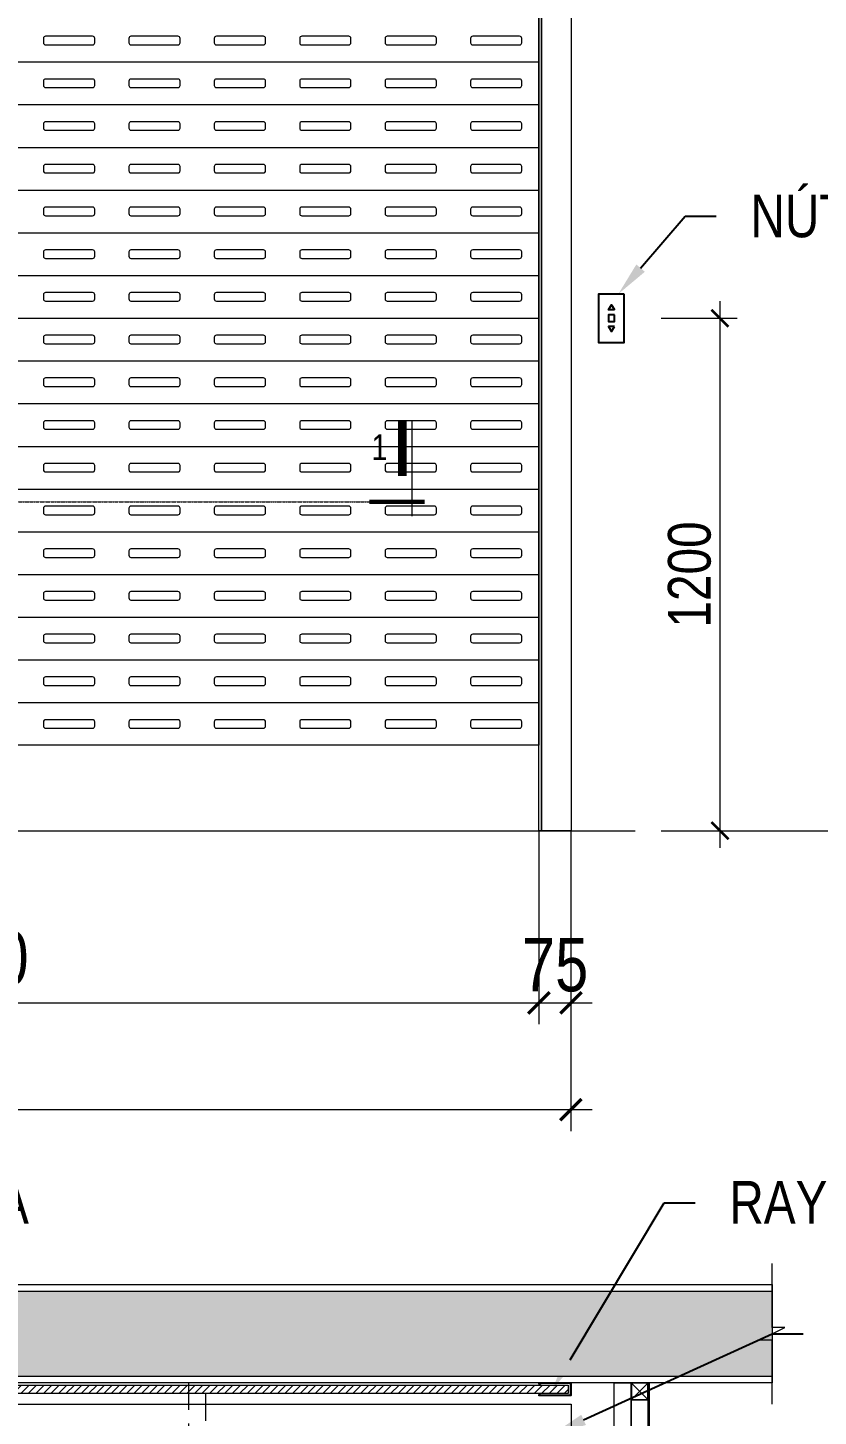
# Model space of a CAD drawing. Header units: millimetres. Extents: x -547695 to 905972, y -1055718 to 167349.
# Drawn here: x -524811 to -522961, y -1030223 to -1026972 of the extents above; entities that cross this region are included whole.
import ezdxf
from ezdxf import colors
from ezdxf.entities.mleader import LeaderData, LeaderLine
from ezdxf.enums import TextEntityAlignment as Align
from ezdxf.math import Vec2, Vec3

# ---------------------------------------------------------------- set-up
doc = ezdxf.new("R2010")
doc.units = ezdxf.units.MM
for name, pattern in [('CENTER', [50.8, 31.75, -6.35, 6.35, -6.35]), ('CENTER2', [1.125, 0.75, -0.125, 0.125, -0.125]), ('HIDDEN', [9.525, 6.35, -3.175]), ('PHANTOM', [2.5, 1.25, -0.25, 0.25, -0.25, 0.25, -0.25])]:
    doc.linetypes.add(name, pattern=pattern)
doc.layers.get('DEFPOINTS').update_dxf_attribs({"color": 1, "lineweight": 25})
for name, color, linetype, lineweight in [('A-DIMS', 8, 'Continuous', 9), ('A-DOOR', 142, 'Continuous', 9), ('A-GRID', 250, 'CENTER', 15), ('A-HIDD', 45, 'HIDDEN', 9), ('A-LIFT', 3, 'Continuous', 9), ('A-LITE', 9, 'Continuous', 9), ('A-PATT', 252, 'Continuous', 9), ('A-SYMBOLS', 10, 'Continuous', 13), ('A-WALL', 12, 'Continuous', 13)]:
    doc.layers.add(name, color=color, linetype=linetype, lineweight=lineweight)
doc.layers.add('View-CellPin-Chi Tiet Cua$0$09 CVN -  TU DO', color=7, linetype='Continuous')
doc.styles.add('ARIAL', font='arial.ttf')
doc.styles.add('VTK_Arial', font='arial.ttf', dxfattribs={"width": 0.8})
doc.dimstyles.new('A-2.5-DIM40', dxfattribs={"dimscale": 40, "dimtxt": 2.5, "dimasz": 1, "dimexe": 1, "dimexo": 0, "dimgap": 0.5, "dimtad": 1, "dimdec": 0, "dimzin": 12, "dimdsep": 46, "dimtxsty": 'VTK_Arial', "dimblk": 'ARCHTICK', "dimcen": 0, "dimdle": 1, "dimclrd": 256, "dimclre": 256, "dimclrt": 7, "dimadec": 1, "dimazin": 3, "dimtfac": 1, "dimtdec": 0, "dimtmove": 0, "dimatfit": 2, "dimfxl": 5, "dimfxlon": 1, "dimtfill": 1, "dimtolj": 1, "dimtzin": 0, "dimlwd": -1, "dimlwe": -1, "dimarcsym": 0})
doc.dimstyles.new('A-2.5-DIM50', dxfattribs={"dimscale": 50, "dimtxt": 2.5, "dimasz": 1, "dimexe": 1, "dimexo": 0, "dimgap": 0.5, "dimtad": 1, "dimdec": 0, "dimzin": 12, "dimdsep": 46, "dimtxsty": 'VTK_Arial', "dimblk": 'ARCHTICK', "dimcen": 0, "dimdle": 1, "dimclrd": 256, "dimclre": 256, "dimclrt": 7, "dimadec": 1, "dimazin": 3, "dimtfac": 1, "dimtdec": 0, "dimtmove": 0, "dimatfit": 2, "dimfxl": 20, "dimtolj": 1, "dimtzin": 0, "dimlwd": -1, "dimlwe": -1, "dimarcsym": 0})

# ---------------------------------------------------------------- blocks, each defined once
blk = doc.blocks.new('View-CellPin-Chi Tiet Cua$0$A$C10efadbd')
at = {"layer": 'View-CellPin-Chi Tiet Cua$0$09 CVN -  TU DO', "elevation": 0}
for points in [[(0, 113.2), (60, 113.2), (60, 0), (0, 0)], [(23.3, 75.9), (36.7, 75.9), (30, 87.6)], [(23.3, 64.6), (36.7, 64.6), (36.7, 48.6), (23.3, 48.6)], [(23.3, 37.3), (36.7, 37.3), (30, 25.6)]]:
    blk.add_lwpolyline(points, close=True, dxfattribs=at)
blk = doc.blocks.new('zw$3AB1')
at = {"ltscale": 5}
for points in [[(-76, 200), (-4076, 200), (-4076, 3500), (-76, 3500)], [(-4076, 0), (-76, 0), (-76, 200), (-4076, 200)]]:
    blk.add_lwpolyline(points, close=True, dxfattribs=at)
for points in [[(-76, 3500), (-70, 3500), (-70, 0), (-76, 0)], [(64, 1256.6), (124, 1256.6), (124, 1143.4), (64, 1143.4)]]:
    blk.add_lwpolyline(points, close=True)
at = {"layer": 'A-LITE', "ltscale": 5}
blk.add_lwpolyline([(-70, 3500), (0, 3500), (0, 0), (-70, 0)], close=True, dxfattribs=at)
at = {"layer": 'A-PATT'}
for points in [[(-1231, 1840), (-1121, 1840, 0.414214), (-1116, 1845), (-1116, 1855, 0.414214), (-1121, 1860), (-1231, 1860, 0.414214), (-1236, 1855), (-1236, 1845, 0.414214)], [(-1031, 1840), (-921, 1840, 0.414214), (-916, 1845), (-916, 1855, 0.414214), (-921, 1860), (-1031, 1860, 0.414214), (-1036, 1855), (-1036, 1845, 0.414214)], [(-831, 1840), (-721, 1840, 0.414214), (-716, 1845), (-716, 1855, 0.414214), (-721, 1860), (-831, 1860, 0.414214), (-836, 1855), (-836, 1845, 0.414214)], [(-631, 1840), (-521, 1840, 0.414214), (-516, 1845), (-516, 1855, 0.414214), (-521, 1860), (-631, 1860, 0.414214), (-636, 1855), (-636, 1845, 0.414214)], [(-431, 1840), (-321, 1840, 0.414214), (-316, 1845), (-316, 1855, 0.414214), (-321, 1860), (-431, 1860, 0.414214), (-436, 1855), (-436, 1845, 0.414214)], [(-231, 1840), (-121, 1840, 0.414214), (-116, 1845), (-116, 1855, 0.414214), (-121, 1860), (-231, 1860, 0.414214), (-236, 1855), (-236, 1845, 0.414214)], [(-1231, 1740), (-1121, 1740, 0.414214), (-1116, 1745), (-1116, 1755, 0.414214), (-1121, 1760), (-1231, 1760, 0.414214), (-1236, 1755), (-1236, 1745, 0.414214)], [(-1031, 1740), (-921, 1740, 0.414214), (-916, 1745), (-916, 1755, 0.414214), (-921, 1760), (-1031, 1760, 0.414214), (-1036, 1755), (-1036, 1745, 0.414214)], [(-831, 1740), (-721, 1740, 0.414214), (-716, 1745), (-716, 1755, 0.414214), (-721, 1760), (-831, 1760, 0.414214), (-836, 1755), (-836, 1745, 0.414214)], [(-631, 1740), (-521, 1740, 0.414214), (-516, 1745), (-516, 1755, 0.414214), (-521, 1760), (-631, 1760, 0.414214), (-636, 1755), (-636, 1745, 0.414214)], [(-431, 1740), (-321, 1740, 0.414214), (-316, 1745), (-316, 1755, 0.414214), (-321, 1760), (-431, 1760, 0.414214), (-436, 1755), (-436, 1745, 0.414214)], [(-231, 1740), (-121, 1740, 0.414214), (-116, 1745), (-116, 1755, 0.414214), (-121, 1760), (-231, 1760, 0.414214), (-236, 1755), (-236, 1745, 0.414214)], [(-1231, 1640), (-1121, 1640, 0.414214), (-1116, 1645), (-1116, 1655, 0.414214), (-1121, 1660), (-1231, 1660, 0.414214), (-1236, 1655), (-1236, 1645, 0.414214)], [(-1031, 1640), (-921, 1640, 0.414214), (-916, 1645), (-916, 1655, 0.414214), (-921, 1660), (-1031, 1660, 0.414214), (-1036, 1655), (-1036, 1645, 0.414214)], [(-831, 1640), (-721, 1640, 0.414214), (-716, 1645), (-716, 1655, 0.414214), (-721, 1660), (-831, 1660, 0.414214), (-836, 1655), (-836, 1645, 0.414214)], [(-631, 1640), (-521, 1640, 0.414214), (-516, 1645), (-516, 1655, 0.414214), (-521, 1660), (-631, 1660, 0.414214), (-636, 1655), (-636, 1645, 0.414214)], [(-431, 1640), (-321, 1640, 0.414214), (-316, 1645), (-316, 1655, 0.414214), (-321, 1660), (-431, 1660, 0.414214), (-436, 1655), (-436, 1645, 0.414214)], [(-231, 1640), (-121, 1640, 0.414214), (-116, 1645), (-116, 1655, 0.414214), (-121, 1660), (-231, 1660, 0.414214), (-236, 1655), (-236, 1645, 0.414214)], [(-1231, 1540), (-1121, 1540, 0.414214), (-1116, 1545), (-1116, 1555, 0.414214), (-1121, 1560), (-1231, 1560, 0.414214), (-1236, 1555), (-1236, 1545, 0.414214)], [(-1031, 1540), (-921, 1540, 0.414214), (-916, 1545), (-916, 1555, 0.414214), (-921, 1560), (-1031, 1560, 0.414214), (-1036, 1555), (-1036, 1545, 0.414214)], [(-831, 1540), (-721, 1540, 0.414214), (-716, 1545), (-716, 1555, 0.414214), (-721, 1560), (-831, 1560, 0.414214), (-836, 1555), (-836, 1545, 0.414214)], [(-631, 1540), (-521, 1540, 0.414214), (-516, 1545), (-516, 1555, 0.414214), (-521, 1560), (-631, 1560, 0.414214), (-636, 1555), (-636, 1545, 0.414214)], [(-431, 1540), (-321, 1540, 0.414214), (-316, 1545), (-316, 1555, 0.414214), (-321, 1560), (-431, 1560, 0.414214), (-436, 1555), (-436, 1545, 0.414214)], [(-231, 1540), (-121, 1540, 0.414214), (-116, 1545), (-116, 1555, 0.414214), (-121, 1560), (-231, 1560, 0.414214), (-236, 1555), (-236, 1545, 0.414214)], [(-1231, 1440), (-1121, 1440, 0.414214), (-1116, 1445), (-1116, 1455, 0.414214), (-1121, 1460), (-1231, 1460, 0.414214), (-1236, 1455), (-1236, 1445, 0.414214)], [(-1031, 1440), (-921, 1440, 0.414214), (-916, 1445), (-916, 1455, 0.414214), (-921, 1460), (-1031, 1460, 0.414214), (-1036, 1455), (-1036, 1445, 0.414214)], [(-831, 1440), (-721, 1440, 0.414214), (-716, 1445), (-716, 1455, 0.414214), (-721, 1460), (-831, 1460, 0.414214), (-836, 1455), (-836, 1445, 0.414214)], [(-631, 1440), (-521, 1440, 0.414214), (-516, 1445), (-516, 1455, 0.414214), (-521, 1460), (-631, 1460, 0.414214), (-636, 1455), (-636, 1445, 0.414214)], [(-431, 1440), (-321, 1440, 0.414214), (-316, 1445), (-316, 1455, 0.414214), (-321, 1460), (-431, 1460, 0.414214), (-436, 1455), (-436, 1445, 0.414214)], [(-231, 1440), (-121, 1440, 0.414214), (-116, 1445), (-116, 1455, 0.414214), (-121, 1460), (-231, 1460, 0.414214), (-236, 1455), (-236, 1445, 0.414214)], [(-1231, 1340), (-1121, 1340, 0.414214), (-1116, 1345), (-1116, 1355, 0.414214), (-1121, 1360), (-1231, 1360, 0.414214), (-1236, 1355), (-1236, 1345, 0.414214)], [(-1031, 1340), (-921, 1340, 0.414214), (-916, 1345), (-916, 1355, 0.414214), (-921, 1360), (-1031, 1360, 0.414214), (-1036, 1355), (-1036, 1345, 0.414214)], [(-831, 1340), (-721, 1340, 0.414214), (-716, 1345), (-716, 1355, 0.414214), (-721, 1360), (-831, 1360, 0.414214), (-836, 1355), (-836, 1345, 0.414214)], [(-631, 1340), (-521, 1340, 0.414214), (-516, 1345), (-516, 1355, 0.414214), (-521, 1360), (-631, 1360, 0.414214), (-636, 1355), (-636, 1345, 0.414214)], [(-431, 1340), (-321, 1340, 0.414214), (-316, 1345), (-316, 1355, 0.414214), (-321, 1360), (-431, 1360, 0.414214), (-436, 1355), (-436, 1345, 0.414214)], [(-231, 1340), (-121, 1340, 0.414214), (-116, 1345), (-116, 1355, 0.414214), (-121, 1360), (-231, 1360, 0.414214), (-236, 1355), (-236, 1345, 0.414214)], [(-1231, 1240), (-1121, 1240, 0.414214), (-1116, 1245), (-1116, 1255, 0.414214), (-1121, 1260), (-1231, 1260, 0.414214), (-1236, 1255), (-1236, 1245, 0.414214)], [(-1031, 1240), (-921, 1240, 0.414214), (-916, 1245), (-916, 1255, 0.414214), (-921, 1260), (-1031, 1260, 0.414214), (-1036, 1255), (-1036, 1245, 0.414214)], [(-831, 1240), (-721, 1240, 0.414214), (-716, 1245), (-716, 1255, 0.414214), (-721, 1260), (-831, 1260, 0.414214), (-836, 1255), (-836, 1245, 0.414214)], [(-631, 1240), (-521, 1240, 0.414214), (-516, 1245), (-516, 1255, 0.414214), (-521, 1260), (-631, 1260, 0.414214), (-636, 1255), (-636, 1245, 0.414214)], [(-431, 1240), (-321, 1240, 0.414214), (-316, 1245), (-316, 1255, 0.414214), (-321, 1260), (-431, 1260, 0.414214), (-436, 1255), (-436, 1245, 0.414214)], [(-231, 1240), (-121, 1240, 0.414214), (-116, 1245), (-116, 1255, 0.414214), (-121, 1260), (-231, 1260, 0.414214), (-236, 1255), (-236, 1245, 0.414214)], [(-1231, 1140), (-1121, 1140, 0.414214), (-1116, 1145), (-1116, 1155, 0.414214), (-1121, 1160), (-1231, 1160, 0.414214), (-1236, 1155), (-1236, 1145, 0.414214)], [(-1031, 1140), (-921, 1140, 0.414214), (-916, 1145), (-916, 1155, 0.414214), (-921, 1160), (-1031, 1160, 0.414214), (-1036, 1155), (-1036, 1145, 0.414214)], [(-831, 1140), (-721, 1140, 0.414214), (-716, 1145), (-716, 1155, 0.414214), (-721, 1160), (-831, 1160, 0.414214), (-836, 1155), (-836, 1145, 0.414214)], [(-631, 1140), (-521, 1140, 0.414214), (-516, 1145), (-516, 1155, 0.414214), (-521, 1160), (-631, 1160, 0.414214), (-636, 1155), (-636, 1145, 0.414214)], [(-431, 1140), (-321, 1140, 0.414214), (-316, 1145), (-316, 1155, 0.414214), (-321, 1160), (-431, 1160, 0.414214), (-436, 1155), (-436, 1145, 0.414214)], [(-231, 1140), (-121, 1140, 0.414214), (-116, 1145), (-116, 1155, 0.414214), (-121, 1160), (-231, 1160, 0.414214), (-236, 1155), (-236, 1145, 0.414214)], [(-1231, 1040), (-1121, 1040, 0.414214), (-1116, 1045), (-1116, 1055, 0.414214), (-1121, 1060), (-1231, 1060, 0.414214), (-1236, 1055), (-1236, 1045, 0.414214)], [(-1031, 1040), (-921, 1040, 0.414214), (-916, 1045), (-916, 1055, 0.414214), (-921, 1060), (-1031, 1060, 0.414214), (-1036, 1055), (-1036, 1045, 0.414214)], [(-831, 1040), (-721, 1040, 0.414214), (-716, 1045), (-716, 1055, 0.414214), (-721, 1060), (-831, 1060, 0.414214), (-836, 1055), (-836, 1045, 0.414214)], [(-631, 1040), (-521, 1040, 0.414214), (-516, 1045), (-516, 1055, 0.414214), (-521, 1060), (-631, 1060, 0.414214), (-636, 1055), (-636, 1045, 0.414214)], [(-431, 1040), (-321, 1040, 0.414214), (-316, 1045), (-316, 1055, 0.414214), (-321, 1060), (-431, 1060, 0.414214), (-436, 1055), (-436, 1045, 0.414214)], [(-231, 1040), (-121, 1040, 0.414214), (-116, 1045), (-116, 1055, 0.414214), (-121, 1060), (-231, 1060, 0.414214), (-236, 1055), (-236, 1045, 0.414214)], [(-1231, 940), (-1121, 940, 0.414214), (-1116, 945), (-1116, 955, 0.414214), (-1121, 960), (-1231, 960, 0.414214), (-1236, 955), (-1236, 945, 0.414214)], [(-1031, 940), (-921, 940, 0.414214), (-916, 945), (-916, 955, 0.414214), (-921, 960), (-1031, 960, 0.414214), (-1036, 955), (-1036, 945, 0.414214)], [(-831, 940), (-721, 940, 0.414214), (-716, 945), (-716, 955, 0.414214), (-721, 960), (-831, 960, 0.414214), (-836, 955), (-836, 945, 0.414214)], [(-631, 940), (-521, 940, 0.414214), (-516, 945), (-516, 955, 0.414214), (-521, 960), (-631, 960, 0.414214), (-636, 955), (-636, 945, 0.414214)], [(-431, 940), (-321, 940, 0.414214), (-316, 945), (-316, 955, 0.414214), (-321, 960), (-431, 960, 0.414214), (-436, 955), (-436, 945, 0.414214)], [(-231, 940), (-121, 940, 0.414214), (-116, 945), (-116, 955, 0.414214), (-121, 960), (-231, 960, 0.414214), (-236, 955), (-236, 945, 0.414214)], [(-1231, 840), (-1121, 840, 0.414214), (-1116, 845), (-1116, 855, 0.414214), (-1121, 860), (-1231, 860, 0.414214), (-1236, 855), (-1236, 845, 0.414214)], [(-1031, 840), (-921, 840, 0.414214), (-916, 845), (-916, 855, 0.414214), (-921, 860), (-1031, 860, 0.414214), (-1036, 855), (-1036, 845, 0.414214)], [(-831, 840), (-721, 840, 0.414214), (-716, 845), (-716, 855, 0.414214), (-721, 860), (-831, 860, 0.414214), (-836, 855), (-836, 845, 0.414214)], [(-631, 840), (-521, 840, 0.414214), (-516, 845), (-516, 855, 0.414214), (-521, 860), (-631, 860, 0.414214), (-636, 855), (-636, 845, 0.414214)], [(-431, 840), (-321, 840, 0.414214), (-316, 845), (-316, 855, 0.414214), (-321, 860), (-431, 860, 0.414214), (-436, 855), (-436, 845, 0.414214)], [(-231, 840), (-121, 840, 0.414214), (-116, 845), (-116, 855, 0.414214), (-121, 860), (-231, 860, 0.414214), (-236, 855), (-236, 845, 0.414214)], [(-1231, 740), (-1121, 740, 0.414214), (-1116, 745), (-1116, 755, 0.414214), (-1121, 760), (-1231, 760, 0.414214), (-1236, 755), (-1236, 745, 0.414214)], [(-1031, 740), (-921, 740, 0.414214), (-916, 745), (-916, 755, 0.414214), (-921, 760), (-1031, 760, 0.414214), (-1036, 755), (-1036, 745, 0.414214)], [(-831, 740), (-721, 740, 0.414214), (-716, 745), (-716, 755, 0.414214), (-721, 760), (-831, 760, 0.414214), (-836, 755), (-836, 745, 0.414214)], [(-631, 740), (-521, 740, 0.414214), (-516, 745), (-516, 755, 0.414214), (-521, 760), (-631, 760, 0.414214), (-636, 755), (-636, 745, 0.414214)], [(-431, 740), (-321, 740, 0.414214), (-316, 745), (-316, 755, 0.414214), (-321, 760), (-431, 760, 0.414214), (-436, 755), (-436, 745, 0.414214)], [(-231, 740), (-121, 740, 0.414214), (-116, 745), (-116, 755, 0.414214), (-121, 760), (-231, 760, 0.414214), (-236, 755), (-236, 745, 0.414214)], [(-1231, 640), (-1121, 640, 0.414214), (-1116, 645), (-1116, 655, 0.414214), (-1121, 660), (-1231, 660, 0.414214), (-1236, 655), (-1236, 645, 0.414214)], [(-1031, 640), (-921, 640, 0.414214), (-916, 645), (-916, 655, 0.414214), (-921, 660), (-1031, 660, 0.414214), (-1036, 655), (-1036, 645, 0.414214)], [(-831, 640), (-721, 640, 0.414214), (-716, 645), (-716, 655, 0.414214), (-721, 660), (-831, 660, 0.414214), (-836, 655), (-836, 645, 0.414214)], [(-631, 640), (-521, 640, 0.414214), (-516, 645), (-516, 655, 0.414214), (-521, 660), (-631, 660, 0.414214), (-636, 655), (-636, 645, 0.414214)], [(-431, 640), (-321, 640, 0.414214), (-316, 645), (-316, 655, 0.414214), (-321, 660), (-431, 660, 0.414214), (-436, 655), (-436, 645, 0.414214)], [(-231, 640), (-121, 640, 0.414214), (-116, 645), (-116, 655, 0.414214), (-121, 660), (-231, 660, 0.414214), (-236, 655), (-236, 645, 0.414214)], [(-1231, 540), (-1121, 540, 0.414214), (-1116, 545), (-1116, 555, 0.414214), (-1121, 560), (-1231, 560, 0.414214), (-1236, 555), (-1236, 545, 0.414214)], [(-1031, 540), (-921, 540, 0.414214), (-916, 545), (-916, 555, 0.414214), (-921, 560), (-1031, 560, 0.414214), (-1036, 555), (-1036, 545, 0.414214)], [(-831, 540), (-721, 540, 0.414214), (-716, 545), (-716, 555, 0.414214), (-721, 560), (-831, 560, 0.414214), (-836, 555), (-836, 545, 0.414214)], [(-631, 540), (-521, 540, 0.414214), (-516, 545), (-516, 555, 0.414214), (-521, 560), (-631, 560, 0.414214), (-636, 555), (-636, 545, 0.414214)], [(-431, 540), (-321, 540, 0.414214), (-316, 545), (-316, 555, 0.414214), (-321, 560), (-431, 560, 0.414214), (-436, 555), (-436, 545, 0.414214)], [(-231, 540), (-121, 540, 0.414214), (-116, 545), (-116, 555, 0.414214), (-121, 560), (-231, 560, 0.414214), (-236, 555), (-236, 545, 0.414214)], [(-1231, 440), (-1121, 440, 0.414214), (-1116, 445), (-1116, 455, 0.414214), (-1121, 460), (-1231, 460, 0.414214), (-1236, 455), (-1236, 445, 0.414214)], [(-1031, 440), (-921, 440, 0.414214), (-916, 445), (-916, 455, 0.414214), (-921, 460), (-1031, 460, 0.414214), (-1036, 455), (-1036, 445, 0.414214)], [(-831, 440), (-721, 440, 0.414214), (-716, 445), (-716, 455, 0.414214), (-721, 460), (-831, 460, 0.414214), (-836, 455), (-836, 445, 0.414214)], [(-631, 440), (-521, 440, 0.414214), (-516, 445), (-516, 455, 0.414214), (-521, 460), (-631, 460, 0.414214), (-636, 455), (-636, 445, 0.414214)], [(-431, 440), (-321, 440, 0.414214), (-316, 445), (-316, 455, 0.414214), (-321, 460), (-431, 460, 0.414214), (-436, 455), (-436, 445, 0.414214)], [(-231, 440), (-121, 440, 0.414214), (-116, 445), (-116, 455, 0.414214), (-121, 460), (-231, 460, 0.414214), (-236, 455), (-236, 445, 0.414214)], [(-1231, 340), (-1121, 340, 0.414214), (-1116, 345), (-1116, 355, 0.414214), (-1121, 360), (-1231, 360, 0.414214), (-1236, 355), (-1236, 345, 0.414214)], [(-1031, 340), (-921, 340, 0.414214), (-916, 345), (-916, 355, 0.414214), (-921, 360), (-1031, 360, 0.414214), (-1036, 355), (-1036, 345, 0.414214)], [(-831, 340), (-721, 340, 0.414214), (-716, 345), (-716, 355, 0.414214), (-721, 360), (-831, 360, 0.414214), (-836, 355), (-836, 345, 0.414214)], [(-631, 340), (-521, 340, 0.414214), (-516, 345), (-516, 355, 0.414214), (-521, 360), (-631, 360, 0.414214), (-636, 355), (-636, 345, 0.414214)], [(-431, 340), (-321, 340, 0.414214), (-316, 345), (-316, 355, 0.414214), (-321, 360), (-431, 360, 0.414214), (-436, 355), (-436, 345, 0.414214)], [(-231, 340), (-121, 340, 0.414214), (-116, 345), (-116, 355, 0.414214), (-121, 360), (-231, 360, 0.414214), (-236, 355), (-236, 345, 0.414214)], [(-1231, 240), (-1121, 240, 0.414214), (-1116, 245), (-1116, 255, 0.414214), (-1121, 260), (-1231, 260, 0.414214), (-1236, 255), (-1236, 245, 0.414214)], [(-1031, 240), (-921, 240, 0.414214), (-916, 245), (-916, 255, 0.414214), (-921, 260), (-1031, 260, 0.414214), (-1036, 255), (-1036, 245, 0.414214)], [(-831, 240), (-721, 240, 0.414214), (-716, 245), (-716, 255, 0.414214), (-721, 260), (-831, 260, 0.414214), (-836, 255), (-836, 245, 0.414214)], [(-631, 240), (-521, 240, 0.414214), (-516, 245), (-516, 255, 0.414214), (-521, 260), (-631, 260, 0.414214), (-636, 255), (-636, 245, 0.414214)], [(-431, 240), (-321, 240, 0.414214), (-316, 245), (-316, 255, 0.414214), (-321, 260), (-431, 260, 0.414214), (-436, 255), (-436, 245, 0.414214)], [(-231, 240), (-121, 240, 0.414214), (-116, 245), (-116, 255, 0.414214), (-121, 260), (-231, 260, 0.414214), (-236, 255), (-236, 245, 0.414214)]]:
    blk.add_lwpolyline(points, format="xyb", close=True, dxfattribs=at)
at = {"layer": 'A-PATT', "ltscale": 5}
for points in [[(-4076, 1800), (-76, 1800)], [(-4076, 1700), (-76, 1700)], [(-4076, 1600), (-76, 1600)], [(-4076, 1500), (-76, 1500)], [(-4076, 1400), (-76, 1400)], [(-4076, 1300), (-76, 1300)], [(-4076, 1200), (-76, 1200)], [(-4076, 1100), (-76, 1100)], [(-4076, 1000), (-76, 1000)], [(-4076, 900), (-76, 900)], [(-4076, 800), (-76, 800)], [(-4076, 700), (-76, 700)], [(-4076, 600), (-76, 600)], [(-4076, 500), (-76, 500)], [(-4076, 400), (-76, 400)], [(-4076, 300), (-76, 300)]]:
    blk.add_lwpolyline(points, dxfattribs=at)
at = {"layer": 'A-LITE', "ltscale": 5, "xscale": -1}
blk.add_blockref('View-CellPin-Chi Tiet Cua$0$A$C10efadbd', (124, 1143.4, 0), dxfattribs=at)
blk = doc.blocks.new('_ARCHTICK')
at = {"color": 0, "linetype": 'ByBlock', "const_width": 0.15}
blk.add_lwpolyline([(-0.5, -0.5), (0.5, 0.5)], dxfattribs=at)
blk = doc.blocks.new('*D597')
at = {"layer": 'A-DIMS', "transparency": 16777216}
for p, q in [((-523190.7, -1027612.4), (-523190.7, -1028892.4)), ((-523328.7, -1027652.4), (-523150.7, -1027652.4)), ((-523328.7, -1028852.4), (-523150.7, -1028852.4))]:
    blk.add_line(p, q, dxfattribs=at)
at = {"layer": 'DEFPOINTS', "color": 0, "transparency": 16777216}
for p in [(-523328.7, -1027652.4), (-523328.7, -1028852.4), (-523190.7, -1028852.4)]:
    blk.add_point(p, dxfattribs=at)
at = {"layer": 'A-DIMS', "transparency": 16777216, "xscale": 40, "yscale": 40, "zscale": 40}
for p, rotation in [((-523190.7, -1027652.4), 90), ((-523190.7, -1028852.4), 270)]:
    blk.add_blockref('_ARCHTICK', p, dxfattribs=dict(at, rotation=rotation))
at = {"layer": 'A-DIMS', "color": 7, "transparency": 16777216, "insert": (-523261.8, -1028252.4), "char_height": 100, "attachment_point": 5, "rotation": 90, "style": 'VTK_Arial', "bg_fill": 3, "box_fill_scale": 1.1, "bg_fill_color": 257, "bg_fill_transparency": 0}
blk.add_mtext('\\A1;1200', dxfattribs=at)
blk = doc.blocks.new('*U280')
blk.add_line((-19852, -166), (-19852, 945))
at = {"linetype": 'PHANTOM', "ltscale": 10}
blk.add_line((-397, 0), (-19352, 0), dxfattribs=at)
for points, const_width in [([(-19737, 945), (-19737, 302)], 100), ([(-19352, 0), (-19997, 0)], 50)]:
    blk.add_lwpolyline(points, dxfattribs=dict(const_width=const_width))
at = {"style": 'ARIAL', "width": 0.8, "flags": 8}
for tag, p in [('1', (-19469, 401)), ('2', (-419, 396))]:
    blk.add_attdef(tag, text='', height=300, dxfattribs=at).set_placement(p, align=Align.BOTTOM_CENTER)
blk = doc.blocks.new('*D602')
at = {"layer": 'A-DIMS', "ltscale": 5, "transparency": 16777216}
for p, q in [((-527614.7, -1028852.4), (-527614.7, -1029305.4)), ((-523614.7, -1028852.4), (-523614.7, -1029305.4)), ((-527664.7, -1029255.4), (-523564.7, -1029255.4))]:
    blk.add_line(p, q, dxfattribs=at)
at = {"layer": 'DEFPOINTS', "color": 0, "transparency": 16777216}
for p in [(-527614.7, -1028852.4), (-523614.7, -1028852.4), (-523614.7, -1029255.4)]:
    blk.add_point(p, dxfattribs=at)
at = {"layer": 'A-DIMS', "transparency": 16777216, "xscale": 50, "yscale": 50, "zscale": 50, "rotation": 180}
blk.add_blockref('_ARCHTICK', (-527614.7, -1029255.4), dxfattribs=at)
at = {"layer": 'A-DIMS', "transparency": 16777216, "xscale": 50, "yscale": 50, "zscale": 50}
blk.add_blockref('_ARCHTICK', (-523614.7, -1029255.4), dxfattribs=at)
at = {"layer": 'A-DIMS', "color": 7, "transparency": 16777216, "insert": (-525614.7, -1029151.1), "char_height": 125, "attachment_point": 5, "style": 'VTK_Arial'}
blk.add_mtext('\\A1;KT THÔNG THỦY = 4000', dxfattribs=at)
blk = doc.blocks.new('*D603')
at = {"layer": 'A-DIMS', "ltscale": 5, "transparency": 16777216}
for p, q in [((-523614.7, -1028852.4), (-523614.7, -1029305.4)), ((-523539.7, -1028852.4), (-523539.7, -1029305.4)), ((-523664.7, -1029255.4), (-523489.7, -1029255.4))]:
    blk.add_line(p, q, dxfattribs=at)
at = {"layer": 'DEFPOINTS', "color": 0, "transparency": 16777216}
for p in [(-523614.7, -1028852.4), (-523539.7, -1028852.4), (-523539.7, -1029255.4)]:
    blk.add_point(p, dxfattribs=at)
at = {"layer": 'A-DIMS', "transparency": 16777216, "xscale": 50, "yscale": 50, "zscale": 50, "rotation": 180}
blk.add_blockref('_ARCHTICK', (-523614.7, -1029255.4), dxfattribs=at)
at = {"layer": 'A-DIMS', "transparency": 16777216, "xscale": 50, "yscale": 50, "zscale": 50}
blk.add_blockref('_ARCHTICK', (-523539.7, -1029255.4), dxfattribs=at)
at = {"layer": 'A-DIMS', "color": 7, "transparency": 16777216, "insert": (-523576.7, -1029166.9), "char_height": 125, "attachment_point": 5, "style": 'VTK_Arial'}
blk.add_mtext('\\A1;75', dxfattribs=at)
blk = doc.blocks.new('*D604')
at = {"layer": 'A-DIMS', "ltscale": 5, "transparency": 16777216}
for p, q in [((-527689.7, -1028852.4), (-527689.7, -1029555.4)), ((-523539.7, -1028852.4), (-523539.7, -1029555.4)), ((-527739.7, -1029505.4), (-523489.7, -1029505.4))]:
    blk.add_line(p, q, dxfattribs=at)
at = {"layer": 'DEFPOINTS', "color": 0, "transparency": 16777216}
for p in [(-527689.7, -1028852.4), (-523539.7, -1028852.4), (-523539.7, -1029505.4)]:
    blk.add_point(p, dxfattribs=at)
at = {"layer": 'A-DIMS', "transparency": 16777216, "xscale": 50, "yscale": 50, "zscale": 50, "rotation": 180}
blk.add_blockref('_ARCHTICK', (-527689.7, -1029505.4), dxfattribs=at)
at = {"layer": 'A-DIMS', "transparency": 16777216, "xscale": 50, "yscale": 50, "zscale": 50}
blk.add_blockref('_ARCHTICK', (-523539.7, -1029505.4), dxfattribs=at)
at = {"layer": 'A-DIMS', "color": 7, "transparency": 16777216, "insert": (-525614.7, -1029401.1), "char_height": 125, "attachment_point": 5, "style": 'VTK_Arial'}
blk.add_mtext('\\A1;KT PHỦ BÌ = 4150', dxfattribs=at)
blk = doc.blocks.new('zw$A7C0')
at = {"layer": 'A-PATT'}
h = blk.add_hatch(dxfattribs=at)
h.set_pattern_fill('ANSI31', color=256, scale=100, angle=180, style=0)
h.set_pattern_definition([(225, (-5391.155, -307475.437), (8.83883476, -8.83883476), [])])
h.paths.add_polyline_path([(2568.9, 635), (-1568.9, 635), (-1568.9, 654.6), (2568.9, 654.6)])
at = {"ltscale": 5}
blk.add_lwpolyline([(2759, 660), (-1759, 660), (-1759, -43), (2759, -43)], close=True, dxfattribs=at)
blk.add_lwpolyline([(2568.9, 635), (-1568.9, 635), (-1568.9, 654.6), (2568.9, 654.6)], close=True)
blk.add_lwpolyline([(2573.9, 632.8), (2573.9, 657.1, 0.414214), (2572.8, 658.2), (2503.5, 658.2), (2503.5, 657.2), (2500, 657.2), (2500, 660), (2574.8, 660, -0.414214), (2576, 658.8), (2576, 631.1, -0.414214), (2574.8, 630), (2500, 630), (2500, 632.7), (2503.5, 632.7), (2503.5, 631.7), (2572.8, 631.7, 0.414335)], format="xyb", close=True)
at = {"layer": 'A-HIDD', "ltscale": 10}
blk.add_lwpolyline([(1680, 0), (1720, 0), (1720, 660), (1680, 660)], close=True, dxfattribs=at)
at = {"layer": 'A-LIFT'}
for points in [[(2756, 660), (2716, 660), (2716, 620), (2756, 620)], [(2717, 621), (2755, 621), (2755, 659), (2717, 659)]]:
    blk.add_lwpolyline(points, close=True, dxfattribs=at)
at = {"layer": 'A-LITE', "ltscale": 5}
for points in [[(2676, 660), (2716, 660), (2716, 60), (2676, 60)], [(-1576, 610.1), (2576, 610.1), (2576, 310.1), (-1576, 310.1)]]:
    blk.add_lwpolyline(points, close=True, dxfattribs=at)
at = {"layer": 'A-PATT', "ltscale": 0.1}
for p, q in [((2755, 659), (2717, 621)), ((2717, 659), (2755, 621))]:
    blk.add_line(p, q, dxfattribs=at)
at = {"layer": 'A-PATT', "ltscale": 5}
for points in [[(2756, 660), (-1756, 660), (-1756, -40), (2756, -40)], [(2716, 660), (-1716, 660), (-1716, 0), (2716, 0)]]:
    blk.add_lwpolyline(points, close=True, dxfattribs=at)

msp = doc.modelspace()

# ---------------------------------------------------------------- hatches: boundary and pattern name
at = {"layer": 'A-PATT'}
h = msp.add_hatch(dxfattribs=at)
h.set_pattern_fill('HONEY', color=256, scale=150, style=0)
h.set_pattern_definition([(0, (-529030.166, -1224868.28), (28.125, 16.2379763), [18.75, -37.5]), (120, (-529030.166, -1224868.28), (-28.125, 16.2379763), [18.75, -37.5]), (60, (-529030.166, -1224868.28), (1e-14, 32.4759526), [-37.5, 18.75])])
h.paths.add_polyline_path([(-528160.7, -1030130.1), (-528160.7, -1029930.1), (-523068.7, -1029930.1), (-523068.7, -1030130.1)])

# ---------------------------------------------------------------- linework, layer by layer
at = {"layer": 'A-LITE'}
msp.add_lwpolyline([(-523068.7, -1030194.6), (-523068.7, -1030045.1), (-523098.7, -1030045.1), (-523038.7, -1030015.1), (-523068.7, -1030015.1), (-523068.7, -1029865.6)], dxfattribs=at)
at = {"layer": 'A-LITE', "ltscale": 0.01, "flags": 128}
msp.add_lwpolyline([(-528160.7, -1029915.1), (-523068.7, -1029915.1), (-523068.7, -1030145.1), (-528160.7, -1030145.1)], close=True, dxfattribs=at)
at = {"layer": 'A-WALL'}
msp.add_lwpolyline([(-528160.7, -1030130.1), (-528160.7, -1029930.1), (-523068.7, -1029930.1), (-523068.7, -1030130.1)], close=True, dxfattribs=at)

# ---------------------------------------------------------------- block references
at = {"layer": 'A-DOOR', "lineweight": -3}
msp.add_blockref('zw$A7C0', (-526114.7, -1030805.1), dxfattribs=at)

# ---------------------------------------------------------------- leaders
at = {"layer": 'A-SYMBOLS'}
ml = msp.add_multileader_mtext('Standard', dxfattribs=at)
ml.set_content('VÁCH THẠCH CAO CHỐNG CHÁY', color=7, style='VTK_Arial')
ml.set_leader_properties()
ml.build(insert=Vec2(0, 0))
ml.multileader.update_dxf_attribs({"text_top_attachment_type": 0, "text_bottom_attachment_type": 0, "arrow_head_size": 100, "scale": 50})
ctx = ml.context
ctx.base_point, ctx.scale, ctx.char_height, ctx.arrow_head_size, ctx.landing_gap_size, ctx.plane_origin = Vec3(-533112, -1028072.3), 50, 100, 100, 100, Vec3(-535455.6, -1027363.2)
notes = []
notes.append((ctx, [(0, (1, 1, 0), (-533310.4, -1028072.3), (1, 0), 198.4, [(0, [(-533310.4, -1028728.8)], 256, [])])]))
ctx.mtext.insert, ctx.mtext.width, ctx.mtext.flow_direction = Vec3(-533012, -1028021.4), 1013.523, 5
ml = msp.add_multileader_mtext('Standard', dxfattribs=at)
ml.set_content('TƯỜNG XÂY GẠCH\\PTRÁT VỮA, SƠN BẢ HOÀN THIỆN', color=7, style='VTK_Arial')
ml.set_leader_properties()
ml.build(insert=Vec2(0, 0))
ml.multileader.update_dxf_attribs({"text_top_attachment_type": 0, "text_bottom_attachment_type": 0, "arrow_head_size": 100, "scale": 50})
ctx = ml.context
ctx.base_point, ctx.scale, ctx.char_height, ctx.arrow_head_size, ctx.landing_gap_size, ctx.plane_origin = Vec3(-534360, -1029385.3), 50, 100, 100, 100, Vec3(-536624.1, -1030094.3)
notes.append((ctx, [(0, (1, 1, 0), (-534478.9, -1029385.3), (1, 0), 118.9, [(0, [(-534478.9, -1028817.6)], 256, [])])]))
ctx.mtext.insert, ctx.mtext.width, ctx.mtext.flow_direction = Vec3(-534260, -1029324.2), 1130.231, 5
ml = msp.add_multileader_mtext('Standard', dxfattribs=at)
ml.set_content('NAN CỬA', color=7, style='VTK_Arial')
ml.set_leader_properties()
ml.build(insert=Vec2(0, 0))
ml.multileader.update_dxf_attribs({"text_top_attachment_type": 0, "text_bottom_attachment_type": 0, "arrow_head_size": 80, "scale": 40})
ctx = ml.context
ctx.base_point, ctx.scale, ctx.char_height, ctx.arrow_head_size, ctx.landing_gap_size, ctx.plane_origin = Vec3(-525406.5, -1029723.2), 40, 100, 80, 80, Vec3(-526628.3, -1029568.3)
notes.append((ctx, [(0, (1, 1, 0), (-525479, -1029723.2), (1, 0), 72.5, [(0, [(-525740.5, -1030160.1)], 256, [])])]))
ctx.mtext.insert, ctx.mtext.width, ctx.mtext.flow_direction = Vec3(-525326.5, -1029672.3), 760.163, 5
ml = msp.add_multileader_mtext('Standard', dxfattribs=at)
ml.set_content('RAY CỬA', color=7, style='VTK_Arial')
ml.set_leader_properties()
ml.build(insert=Vec2(0, 0))
ml.multileader.update_dxf_attribs({"text_top_attachment_type": 0, "text_bottom_attachment_type": 0, "arrow_head_size": 80, "scale": 40})
ctx = ml.context
ctx.base_point, ctx.scale, ctx.char_height, ctx.arrow_head_size, ctx.landing_gap_size, ctx.plane_origin = Vec3(-523248.7, -1029723.2), 40, 100, 80, 80, Vec3(-525470.5, -1029568.3)
notes.append((ctx, [(0, (1, 1, 0), (-523321.2, -1029723.2), (1, 0), 72.5, [(0, [(-523582.7, -1030160.1)], 256, [])])]))
ctx.mtext.insert, ctx.mtext.width, ctx.mtext.flow_direction = Vec3(-523168.7, -1029672.3), 760.163, 5
ml = msp.add_multileader_mtext('Standard', dxfattribs=at)
ml.set_content('Ô THĂM', color=7, style='VTK_Arial')
ml.set_leader_properties()
ml.build(insert=Vec2(0, 0))
ml.multileader.update_dxf_attribs({"text_top_attachment_type": 0, "text_bottom_attachment_type": 0, "arrow_head_size": 80, "scale": 40})
ctx = ml.context
ctx.base_point, ctx.scale, ctx.char_height, ctx.arrow_head_size, ctx.landing_gap_size, ctx.plane_origin = Vec3(-522996.1, -1030030.1), 40, 100, 80, 80, Vec3(-525218, -1029806.3)
notes.append((ctx, [(0, (1, 1, 0), (-523068.7, -1030030.1), (1, 0), 72.5, [(0, [(-523582.7, -1030265.1)], 256, [])])]))
ctx.mtext.insert, ctx.mtext.width, ctx.mtext.flow_direction = Vec3(-522916.1, -1029979.2), 760.163, 5
for ctx, leaders in notes:
    for number, flags, end, landing, length, lines in leaders:
        leader = LeaderData()
        leader.index, (leader.has_last_leader_line, leader.has_dogleg_vector, leader.attachment_direction) = number, flags
        leader.last_leader_point, leader.dogleg_vector, leader.dogleg_length = Vec3(end), Vec3(landing), length
        for number, points, colour, breaks in lines:
            line = LeaderLine()
            line.index, line.vertices, line.color, line.breaks = number, Vec3.list(points), colors.encode_raw_color(colour), breaks
            leader.lines.append(line)
        ctx.leaders.append(leader)

# ---------------------------------------------------------------- next in the draw order: block references
at = {"layer": 'A-DOOR', "lineweight": -3}
msp.add_blockref('zw$3AB1', (-523538.7, -1028852.4), dxfattribs=at)

# ---------------------------------------------------------------- next in the draw order: linework, layer by layer
at = {"layer": 'A-GRID', "ltscale": 10}
msp.add_lwpolyline([(-528279.1, -1028852.4), (-518853.4, -1028852.4)], dxfattribs=at)

# ---------------------------------------------------------------- next in the draw order: block references
at = {"layer": 'A-SYMBOLS', "linetype": 'CENTER2'}
ref = msp.add_blockref('*U280', (-527881.7, -1028082.4), dxfattribs=dict(at, xscale=-0.2, yscale=0.2, zscale=0.2))
ref.add_attrib('1', '1', dxfattribs={"layer": '0', "height": 60, "style": 'ARIAL', "width": 0.8, "flags": 8}).set_placement((-523987.9, -1028002.3), align=Align.BOTTOM_CENTER)

# ---------------------------------------------------------------- next in the draw order: dimensions: what is measured, and where the dimension line sits
at = {"layer": 'A-DIMS', "ltscale": 5}
for base, p1, p2, text, override, picture, middle in [((-523614.7, -1029255.4), (-527614.7, -1028852.4), (-523614.7, -1028852.4), 'KT THÔNG THỦY = <>', {"dimpost": '\\X', "dimtmove": 1}, '*D602', (-525614.7, -1029151.1)), ((-523539.7, -1029505.4), (-527689.7, -1028852.4), (-523539.7, -1028852.4), 'KT PHỦ BÌ = <>', {"dimpost": '\\X'}, '*D604', (-525614.7, -1029401.1))]:
    dim = msp.add_linear_dim(base=base, p1=p1, p2=p2, text=text, dimstyle='A-2.5-DIM50', override=override, dxfattribs=at)
    dim.commit()
    dim.dimension.update_dxf_attribs({"geometry": picture, "text_midpoint": middle})
dim = msp.add_linear_dim(base=(-523539.7, -1029255.4), p1=(-523614.7, -1028852.4), p2=(-523539.7, -1028852.4), dimstyle='A-2.5-DIM50', override={"dimpost": '\\X', "dimtmove": 1}, dxfattribs=at)
dim.commit()
dim.dimension.update_dxf_attribs({"geometry": '*D603', "text_midpoint": (-523576.7, -1029255.4), "dimtype": 160})

# ---------------------------------------------------------------- next in the draw order: leaders
at = {"layer": 'A-SYMBOLS'}
ml = msp.add_multileader_mtext('Standard', dxfattribs=at)
ml.set_content('NÚT BẤM', color=7, style='VTK_Arial')
ml.set_leader_properties()
ml.build(insert=Vec2(0, 0))
ml.multileader.update_dxf_attribs({"text_top_attachment_type": 0, "text_bottom_attachment_type": 0, "arrow_head_size": 80, "scale": 40})
ctx = ml.context
ctx.base_point, ctx.scale, ctx.char_height, ctx.arrow_head_size, ctx.landing_gap_size, ctx.plane_origin = Vec3(-523199.4, -1027413.8), 40, 100, 80, 80, Vec3(-525181.7, -1027256.4)
notes = []
notes.append((ctx, [(0, (1, 1, 0), (-523272, -1027413.8), (1, 0), 72.5, [(0, [(-523428.7, -1027595.8)], 256, [])])]))
ctx.mtext.insert, ctx.mtext.width, ctx.mtext.flow_direction = Vec3(-523119.4, -1027362.9), 760.163, 5
ml = msp.add_multileader_mtext('Standard', dxfattribs=at)
ml.set_content('KHÓA CỬA', color=7, style='VTK_Arial')
ml.set_leader_properties()
ml.build(insert=Vec2(0, 0))
ml.multileader.update_dxf_attribs({"text_top_attachment_type": 0, "text_bottom_attachment_type": 0, "arrow_head_size": 80, "scale": 40})
ctx = ml.context
ctx.base_point, ctx.scale, ctx.char_height, ctx.arrow_head_size, ctx.landing_gap_size, ctx.plane_origin = Vec3(-526382.9, -1028968.8), 40, 100, 80, 80, Vec3(-525445.6, -1029250.8)
notes.append((ctx, [(0, (1, 1, 0), (-526455.4, -1028968.8), (1, 0), 72.5, [(0, [(-526609, -1028790.5)], 256, [])])]))
ctx.mtext.insert, ctx.mtext.width, ctx.mtext.flow_direction = Vec3(-526302.9, -1028917.9), 1478.789, 5
for ctx, leaders in notes:
    for number, flags, end, landing, length, lines in leaders:
        leader = LeaderData()
        leader.index, (leader.has_last_leader_line, leader.has_dogleg_vector, leader.attachment_direction) = number, flags
        leader.last_leader_point, leader.dogleg_vector, leader.dogleg_length = Vec3(end), Vec3(landing), length
        for number, points, colour, breaks in lines:
            line = LeaderLine()
            line.index, line.vertices, line.color, line.breaks = number, Vec3.list(points), colors.encode_raw_color(colour), breaks
            leader.lines.append(line)
        ctx.leaders.append(leader)

# ---------------------------------------------------------------- next in the draw order: dimensions: what is measured, and where the dimension line sits
at = {"layer": 'A-DIMS'}
dim = msp.add_linear_dim(base=(-523190.7, -1028852.4), p1=(-523328.7, -1027652.4), p2=(-523328.7, -1028852.4), angle=90, dimstyle='A-2.5-DIM40', override={"dimpost": '\\X'}, dxfattribs=at)
dim.commit()
dim.dimension.update_dxf_attribs({"geometry": '*D597', "text_midpoint": (-523261.8, -1028252.4)})

doc.saveas('drawing.dxf')
